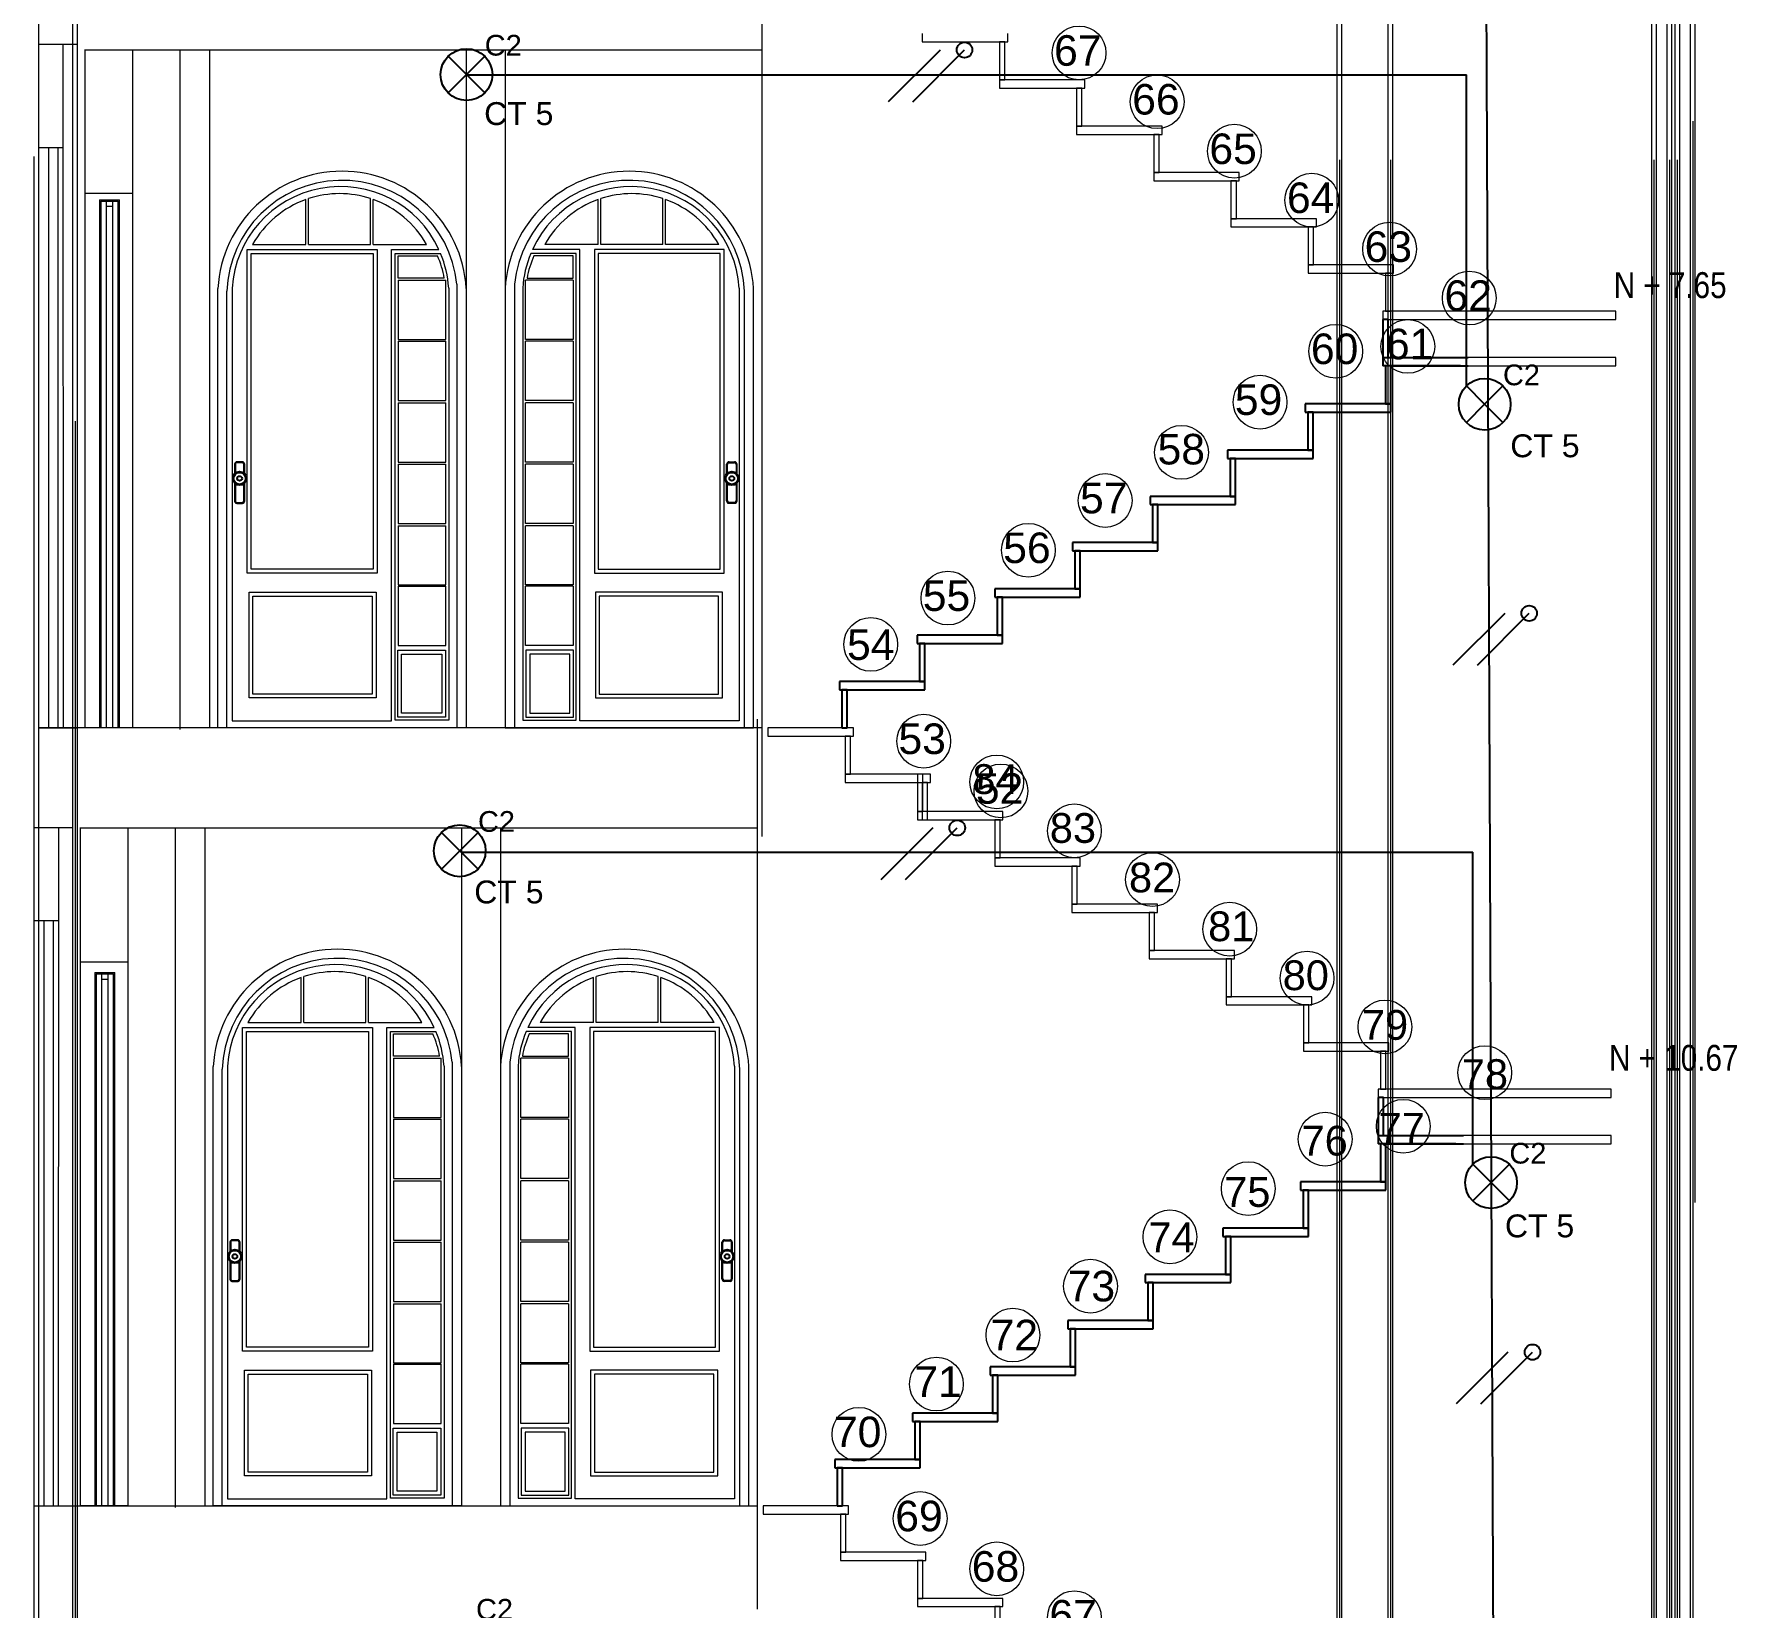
# Model space of a CAD drawing. Header units: metres. Extents: x -1 to 113, y -70 to 21.
# Drawn here: x 13.61 to 20.19, y -45.48 to -39.4 of the extents above; entities that cross this region are included whole.
import ezdxf

# ---------------------------------------------------------------- set-up
doc = ezdxf.new("R2010")
doc.units = ezdxf.units.M
doc.header["$LTSCALE"] = 0.5
for name, color, linetype, lineweight in [('arquitecturapasito', 252, 'Continuous', 5), ('DEP-LEJOS1', 36, 'Continuous', 25), ('DEP-LEJOS2', 36, 'Continuous', 9), ('puertas', 34, 'Continuous', 9)]:
    doc.layers.add(name, color=color, linetype=linetype, lineweight=lineweight)
for name, color, linetype in [('FASES', 7, 'Continuous'), ('LUMINARIA', 1, 'Continuous'), ('TUBERIA-TECHO-PARED', 7, 'Continuous')]:
    doc.layers.add(name, color=color, linetype=linetype)
doc.styles.add('MtXpl_Arial_Narrow', font='')
doc.styles.get("Standard").update_dxf_attribs({"font": 'arial.ttf'})
doc.styles.get('MtXpl_Arial_Narrow').set_extended_font_data('Arial Narrow')

# ---------------------------------------------------------------- blocks, each defined once
blk = doc.blocks.new('*U269')
at = {"layer": 'LUMINARIA'}
for q in [(-0.0707, 0.0707), (0.0707, 0.0707), (-0.0707, -0.0707), (0.0707, -0.0707)]:
    blk.add_line((0, 0), q, dxfattribs=at)
blk.add_circle((0, 0), 0.1, dxfattribs=at)
blk = doc.blocks.new('*U271')
at = {"layer": 'LUMINARIA'}
for q in [(-0.0707, 0.0707), (0.0707, 0.0707), (-0.0707, -0.0707), (0.0707, -0.0707)]:
    blk.add_line((0, 0), q, dxfattribs=at)
blk.add_circle((0, 0), 0.1, dxfattribs=at)
blk = doc.blocks.new('*U288')
at = {"layer": 'LUMINARIA'}
for q in [(-0.0707, 0.0707), (0.0707, 0.0707), (-0.0707, -0.0707), (0.0707, -0.0707)]:
    blk.add_line((0, 0), q, dxfattribs=at)
blk.add_circle((0, 0), 0.1, dxfattribs=at)
blk = doc.blocks.new('FASE NEUTRO')
at = {"layer": 'FASES', "ltscale": 0.5}
h = blk.add_hatch(dxfattribs=at)
h.set_pattern_fill('ANGLE', color=256)
h.set_pattern_definition([(0, (0, 0), (0, 6.985), [5.08, -1.905]), (90, (0, 0), (-6.985, 4e-16), [5.08, -1.905])])
h.paths.add_polyline_path([(0.07, 0.1, 1), (0.13, 0.1, 1)])
blk.add_lwpolyline([(-0.1, -0.1), (0.1, 0.1)], dxfattribs=at)
blk.add_circle((0.1, 0.1), 0.03, dxfattribs=at)
blk = doc.blocks.new('FASE')
at = {"layer": 'FASES', "ltscale": 0.5}
blk.add_line((-0.1, -0.1), (0.1, 0.1), dxfattribs=at)

msp = doc.modelspace()

# ---------------------------------------------------------------- linework, layer by layer
for p, q in [((14.3865, -41.061), (14.3865, -41.0973)), ((14.3877, -41.061), (14.3877, -41.0961)), ((14.416, -41.0527), (14.3948, -41.0527)), ((14.416, -41.0539), (14.3948, -41.0539)), ((14.423, -41.0961), (14.423, -41.061)), ((14.4243, -41.0973), (14.4243, -41.061)), ((16.2884, -41.0973), (16.2884, -41.061)), ((16.2896, -41.0961), (16.2896, -41.061)), ((16.2967, -41.0527), (16.3179, -41.0527)), ((16.2967, -41.0539), (16.3179, -41.0539)), ((16.3249, -41.061), (16.3249, -41.0961)), ((16.3261, -41.061), (16.3261, -41.0973)), ((14.3865, -41.134), (14.3865, -41.2023)), ((14.3877, -41.1352), (14.3877, -41.2023)), ((14.423, -41.2023), (14.423, -41.1352)), ((14.4243, -41.2023), (14.4243, -41.134)), ((16.2884, -41.2023), (16.2884, -41.134)), ((16.2896, -41.2023), (16.2896, -41.1352)), ((16.3249, -41.1352), (16.3249, -41.2023)), ((16.3261, -41.134), (16.3261, -41.2023)), ((14.3948, -41.2094), (14.416, -41.2094)), ((14.3948, -41.2106), (14.416, -41.2106)), ((16.3179, -41.2094), (16.2967, -41.2094)), ((16.3179, -41.2106), (16.2967, -41.2106)), ((14.3684, -44.0667), (14.3684, -44.103)), ((14.3696, -44.0667), (14.3696, -44.1019)), ((14.3979, -44.0585), (14.3767, -44.0585)), ((14.3979, -44.0597), (14.3767, -44.0597)), ((14.4049, -44.1019), (14.4049, -44.0667)), ((14.4062, -44.103), (14.4062, -44.0667)), ((16.2703, -44.103), (16.2703, -44.0667)), ((16.2715, -44.1019), (16.2715, -44.0667)), ((16.2786, -44.0585), (16.2998, -44.0585)), ((16.2786, -44.0597), (16.2998, -44.0597)), ((16.3068, -44.0667), (16.3068, -44.1019)), ((16.308, -44.0667), (16.308, -44.103)), ((14.3684, -44.1398), (14.3684, -44.208)), ((14.3696, -44.1409), (14.3696, -44.208)), ((14.4049, -44.208), (14.4049, -44.1409)), ((14.4062, -44.208), (14.4062, -44.1398)), ((16.2703, -44.208), (16.2703, -44.1398)), ((16.2715, -44.208), (16.2715, -44.1409)), ((16.3068, -44.1409), (16.3068, -44.208)), ((16.308, -44.1398), (16.308, -44.208)), ((14.3767, -44.2151), (14.3979, -44.2151)), ((14.3767, -44.2163), (14.3979, -44.2163)), ((16.2998, -44.2151), (16.2786, -44.2151)), ((16.2998, -44.2163), (16.2786, -44.2163))]:
    msp.add_line(p, q)
for centre, radius in [((14.4054, -41.1157), 0.0263), ((14.4054, -41.1157), 0.0233), ((14.4054, -41.1157), 0.00929), ((16.3073, -41.1157), 0.0263), ((16.3073, -41.1157), 0.0233), ((16.3073, -41.1157), 0.00929), ((14.3873, -44.1214), 0.0263), ((14.3873, -44.1214), 0.0233), ((14.3873, -44.1214), 0.00929), ((16.2892, -44.1214), 0.0263), ((16.2892, -44.1214), 0.0233), ((16.2892, -44.1214), 0.00929)]:
    msp.add_circle(centre, radius)
for centre, radius, start, end in [((14.3948, -41.061), 0.00828, 90, 180), ((14.3948, -41.061), 0.00706, 90, 180), ((14.416, -41.061), 0.00828, 0, 90), ((14.416, -41.061), 0.00706, 0, 90), ((16.2967, -41.061), 0.00828, 90, 180), ((16.2967, -41.061), 0.00706, 90, 180), ((16.3179, -41.061), 0.00828, 0, 90), ((16.3179, -41.061), 0.00706, 0, 90), ((14.3948, -41.2023), 0.00828, 180, 270), ((14.3948, -41.2023), 0.00706, 180, 270), ((14.416, -41.2023), 0.00828, 270, 0), ((14.416, -41.2023), 0.00706, 270, 0), ((16.2967, -41.2023), 0.00828, 180, 270), ((16.2967, -41.2023), 0.00706, 180, 270), ((16.3179, -41.2023), 0.00828, 270, 0), ((16.3179, -41.2023), 0.00706, 270, 0), ((14.3767, -44.0667), 0.00828, 90, 180), ((14.3767, -44.0667), 0.00706, 90, 180), ((14.3979, -44.0667), 0.00828, 0, 90), ((14.3979, -44.0667), 0.00706, 0, 90), ((16.2786, -44.0667), 0.00828, 90, 180), ((16.2786, -44.0667), 0.00706, 90, 180), ((16.2998, -44.0667), 0.00828, 0, 90), ((16.2998, -44.0667), 0.00706, 0, 90), ((14.3767, -44.208), 0.00828, 180, 270), ((14.3767, -44.208), 0.00706, 180, 270), ((14.3979, -44.208), 0.00828, 270, 0), ((14.3979, -44.208), 0.00706, 270, 0), ((16.2786, -44.208), 0.00828, 180, 270), ((16.2786, -44.208), 0.00706, 180, 270), ((16.2998, -44.208), 0.00828, 270, 0), ((16.2998, -44.208), 0.00706, 270, 0)]:
    msp.add_arc(centre, radius, start, end)
at = {"layer": 'arquitecturapasito', "color": 252}
for p, q in [((20.0302, -41.2632), (20.0302, -30.6082)), ((18.6653, -51.4582), (18.6653, -30.7582)), ((18.8603, -30.7582), (18.8603, -51.4582)), ((19.8802, -48.5582), (19.8802, -30.7582)), ((13.7796, -53.0262), (13.7796, -31.7682)), ((13.6292, -53.5262), (13.6292, -33.8262)), ((20.0121, -47.3085), (20.0121, -36.6535)), ((18.6472, -57.5035), (18.6472, -36.8035)), ((18.8422, -36.8035), (18.8422, -57.5035)), ((19.8621, -54.6035), (19.8621, -36.8035)), ((13.7615, -59.0715), (13.7615, -37.8135)), ((16.4234, -39.0394), (16.4234, -39.4394)), ((13.7792, -39.439), (13.6292, -39.439)), ((13.8085, -42.079), (13.8082, -39.459)), ((13.8082, -39.4594), (16.4234, -39.4594)), ((13.9927, -42.079), (13.9924, -39.459)), ((14.1748, -39.459), (14.1748, -42.085)), ((14.2892, -39.459), (14.2892, -42.079)), ((15.2813, -39.459), (15.2813, -42.079)), ((15.4313, -39.459), (15.4313, -42.079)), ((16.4234, -39.439), (16.4234, -42.079)), ((20.0221, -50.3898), (20.0221, -39.7348)), ((13.6111, -59.5715), (13.6111, -39.8715)), ((13.723, -39.839), (13.6308, -39.839)), ((13.7046, -42.079), (13.7046, -39.839)), ((18.6573, -60.5848), (18.6573, -39.8848)), ((18.8523, -39.8848), (18.8523, -60.5848)), ((19.8721, -57.6848), (19.8721, -39.8848)), ((13.9923, -40.0148), (13.8081, -40.0148)), ((13.8642, -40.039), (13.9407, -40.039)), ((13.8646, -40.039), (13.8646, -42.079)), ((13.8692, -40.044), (13.9361, -40.044)), ((13.8696, -40.044), (13.8696, -42.079)), ((13.8892, -40.064), (13.9157, -40.064)), ((13.8896, -40.044), (13.8896, -42.079)), ((13.9161, -42.079), (13.9161, -40.044)), ((13.9361, -42.079), (13.9361, -40.044)), ((13.9411, -42.079), (13.9411, -40.039)), ((14.6617, -40.212), (14.6617, -40.0381)), ((14.6717, -40.212), (14.6717, -40.0347)), ((14.9117, -40.212), (14.9117, -40.0347)), ((14.9217, -40.212), (14.9217, -40.0381)), ((15.7909, -40.212), (15.7909, -40.0381)), ((15.8009, -40.212), (15.8009, -40.0347)), ((16.0409, -40.212), (16.0409, -40.0347)), ((16.0509, -40.212), (16.0509, -40.0381)), ((14.435, -40.2312), (14.9365, -40.2312)), ((14.435, -41.4813), (14.435, -40.2312)), ((14.45, -40.2462), (14.9215, -40.2462)), ((14.45, -41.4663), (14.45, -40.2462)), ((14.4558, -40.212), (14.6617, -40.212)), ((14.6717, -40.212), (14.9117, -40.212)), ((14.9215, -40.2462), (14.9215, -41.4663)), ((14.9217, -40.212), (15.1276, -40.212)), ((14.9365, -40.2312), (14.9365, -41.4813)), ((14.9922, -42.0517), (14.9922, -40.2312)), ((14.9922, -40.2312), (15.1755, -40.2312)), ((15.0062, -42.0493), (15.0062, -40.2462)), ((15.0062, -40.2462), (15.1821, -40.2462)), ((15.0177, -40.3415), (15.0177, -40.2562)), ((15.0177, -40.2562), (15.1698, -40.2562)), ((15.7065, -40.2462), (15.5306, -40.2462)), ((15.7204, -40.2312), (15.5372, -40.2312)), ((15.6949, -40.2562), (15.5429, -40.2562)), ((15.7909, -40.212), (15.585, -40.212)), ((15.6949, -40.3415), (15.6949, -40.2562)), ((15.7065, -42.0493), (15.7065, -40.2462)), ((15.7204, -42.0517), (15.7204, -40.2312)), ((16.2777, -40.2312), (15.7762, -40.2312)), ((15.7762, -40.2312), (15.7762, -41.4813)), ((16.2627, -40.2462), (15.7912, -40.2462)), ((15.7912, -40.2462), (15.7912, -41.4663)), ((16.0409, -40.212), (15.8009, -40.212)), ((16.2569, -40.212), (16.0509, -40.212)), ((16.2627, -41.4663), (16.2627, -40.2462)), ((16.2777, -41.4813), (16.2777, -40.2312)), ((14.3213, -42.079), (14.3213, -40.382)), ((14.3558, -42.079), (14.3558, -40.3925)), ((14.3764, -40.3803), (14.3764, -42.0517)), ((15.1961, -40.3415), (15.0177, -40.3415)), ((15.0177, -40.3502), (15.0177, -40.579)), ((15.0177, -40.3502), (15.2027, -40.3502)), ((15.2027, -40.579), (15.2027, -40.3502)), ((15.2134, -40.3803), (15.2134, -42.0493)), ((15.2449, -40.3656), (15.2449, -42.079)), ((15.2813, -40.382), (15.2813, -42.079)), ((15.4313, -40.382), (15.4313, -42.079)), ((15.4677, -40.3656), (15.4677, -42.079)), ((15.4993, -40.3803), (15.4993, -42.0493)), ((15.5099, -40.579), (15.5099, -40.3502)), ((15.6949, -40.3502), (15.5099, -40.3502)), ((15.5165, -40.3415), (15.6949, -40.3415)), ((15.6949, -40.3502), (15.6949, -40.579)), ((16.3362, -40.3803), (16.3362, -42.0517)), ((16.3568, -42.079), (16.3568, -40.3925)), ((16.3913, -42.079), (16.3913, -40.382)), ((15.0177, -40.579), (15.2027, -40.579)), ((15.0177, -40.5859), (15.0177, -40.8147)), ((15.0177, -40.5859), (15.2027, -40.5859)), ((15.2027, -40.8147), (15.2027, -40.5859)), ((15.6949, -40.579), (15.5099, -40.579)), ((15.5099, -40.8147), (15.5099, -40.5859)), ((15.6949, -40.5859), (15.5099, -40.5859)), ((15.6949, -40.5859), (15.6949, -40.8147)), ((15.0177, -40.8147), (15.2027, -40.8147)), ((15.0177, -40.8235), (15.0177, -41.0522)), ((15.0177, -40.8235), (15.2027, -40.8235)), ((15.2027, -41.0522), (15.2027, -40.8235)), ((15.6949, -40.8147), (15.5099, -40.8147)), ((15.5099, -41.0522), (15.5099, -40.8235)), ((15.6949, -40.8235), (15.5099, -40.8235)), ((15.6949, -40.8235), (15.6949, -41.0522)), ((13.7716, -62.1528), (13.7716, -40.8948)), ((15.0177, -41.0522), (15.2027, -41.0522)), ((15.0177, -41.0608), (15.0177, -41.2895)), ((15.0177, -41.0608), (15.2027, -41.0608)), ((15.2027, -41.2895), (15.2027, -41.0608)), ((15.6949, -41.0522), (15.5099, -41.0522)), ((15.5099, -41.2895), (15.5099, -41.0608)), ((15.6949, -41.0608), (15.5099, -41.0608)), ((15.6949, -41.0608), (15.6949, -41.2895)), ((20.0302, -43.9132), (20.0302, -41.2382)), ((15.0177, -41.2895), (15.2027, -41.2895)), ((15.0177, -41.2985), (15.0177, -41.5272)), ((15.0177, -41.2985), (15.2027, -41.2985)), ((15.2027, -41.5272), (15.2027, -41.2985)), ((15.6949, -41.2895), (15.5099, -41.2895)), ((15.5099, -41.5272), (15.5099, -41.2985)), ((15.6949, -41.2985), (15.5099, -41.2985)), ((15.6949, -41.2985), (15.6949, -41.5272)), ((14.9365, -41.4813), (14.435, -41.4813)), ((14.9215, -41.4663), (14.45, -41.4663)), ((15.7762, -41.4813), (16.2777, -41.4813)), ((15.7912, -41.4663), (16.2627, -41.4663)), ((14.4418, -41.5556), (14.9326, -41.5556)), ((14.4418, -41.9638), (14.4418, -41.5556)), ((14.4568, -41.5706), (14.9176, -41.5706)), ((14.4568, -41.9488), (14.4568, -41.5706)), ((14.9176, -41.5706), (14.9176, -41.9488)), ((14.9326, -41.5556), (14.9326, -41.9638)), ((15.0177, -41.5272), (15.2027, -41.5272)), ((15.0177, -41.5324), (15.0177, -41.7611)), ((15.0177, -41.5324), (15.2027, -41.5324)), ((15.2027, -41.7611), (15.2027, -41.5324)), ((15.6949, -41.5272), (15.5099, -41.5272)), ((15.5099, -41.7611), (15.5099, -41.5324)), ((15.6949, -41.5324), (15.5099, -41.5324)), ((15.6949, -41.5324), (15.6949, -41.7611)), ((16.2709, -41.5556), (15.78, -41.5556)), ((15.78, -41.5556), (15.78, -41.9638)), ((16.2559, -41.5706), (15.795, -41.5706)), ((15.795, -41.5706), (15.795, -41.9488)), ((16.2559, -41.9488), (16.2559, -41.5706)), ((16.2709, -41.9638), (16.2709, -41.5556)), ((15.0166, -41.7793), (15.2012, -41.7793)), ((15.0166, -42.0375), (15.0166, -41.7793)), ((15.0177, -41.7611), (15.2027, -41.7611)), ((15.2012, -41.7793), (15.2012, -42.0375)), ((15.6949, -41.7611), (15.5099, -41.7611)), ((15.696, -41.7793), (15.5114, -41.7793)), ((15.5114, -41.7793), (15.5114, -42.0375)), ((15.696, -42.0375), (15.696, -41.7793)), ((15.0316, -41.7943), (15.1862, -41.7943)), ((15.0316, -42.0225), (15.0316, -41.7943)), ((15.1862, -41.7943), (15.1862, -42.0225)), ((15.681, -41.7943), (15.5264, -41.7943)), ((15.5264, -41.7943), (15.5264, -42.0225)), ((15.681, -42.0225), (15.681, -41.7943)), ((14.9326, -41.9638), (14.4418, -41.9638)), ((14.9176, -41.9488), (14.4568, -41.9488)), ((15.78, -41.9638), (16.2709, -41.9638)), ((15.795, -41.9488), (16.2559, -41.9488)), ((15.2012, -42.0375), (15.0166, -42.0375)), ((15.1862, -42.0225), (15.0316, -42.0225)), ((15.5114, -42.0375), (15.696, -42.0375)), ((15.5264, -42.0225), (15.681, -42.0225)), ((16.4053, -42.0451), (16.4053, -42.4451)), ((16.4234, -42.079), (13.6292, -42.079)), ((13.6296, -42.079), (13.7796, -42.079)), ((15.2813, -42.079), (14.3213, -42.079)), ((15.2449, -42.079), (14.3558, -42.079)), ((14.3764, -42.0517), (14.9922, -42.0517)), ((15.2134, -42.0493), (15.0062, -42.0493)), ((15.4313, -42.079), (16.3913, -42.079)), ((15.4677, -42.079), (16.3568, -42.079)), ((15.4993, -42.0493), (15.7065, -42.0493)), ((16.3362, -42.0517), (15.7204, -42.0517)), ((16.4234, -42.079), (16.4234, -42.499)), ((13.6111, -42.4647), (13.7611, -42.4647)), ((13.7901, -45.0847), (13.79, -42.4647)), ((13.79, -42.4651), (16.4053, -42.4651)), ((13.9743, -45.0847), (13.9742, -42.4647)), ((14.1567, -42.4647), (14.1567, -45.0907)), ((14.2711, -42.4647), (14.2711, -45.0847)), ((15.2632, -42.4647), (15.2632, -45.0847)), ((15.4132, -42.4647), (15.4132, -45.0847)), ((16.4053, -42.4447), (16.4053, -45.0847)), ((13.7048, -42.8247), (13.6111, -42.8247)), ((13.6861, -45.0847), (13.6861, -42.8247)), ((13.79, -45.0847), (13.79, -42.9847)), ((13.9742, -42.9847), (13.79, -42.9847)), ((13.8462, -43.0247), (13.9226, -43.0247)), ((13.8462, -43.0247), (13.8462, -45.0847)), ((13.8512, -43.0297), (13.9176, -43.0297)), ((13.8512, -43.0297), (13.8512, -45.0847)), ((13.8712, -43.0297), (13.8712, -45.0847)), ((13.8976, -45.0847), (13.8976, -43.0297)), ((13.9176, -45.0847), (13.9176, -43.0297)), ((13.9226, -45.0847), (13.9226, -43.0247)), ((13.9742, -45.0847), (13.9742, -42.9847)), ((13.8712, -43.0497), (13.8976, -43.0497)), ((14.6436, -43.2177), (14.6436, -43.0438)), ((14.6536, -43.2177), (14.6536, -43.0404)), ((14.8936, -43.2177), (14.8936, -43.0404)), ((14.9036, -43.2177), (14.9036, -43.0438)), ((15.7728, -43.2177), (15.7728, -43.0438)), ((15.7828, -43.2177), (15.7828, -43.0404)), ((16.0228, -43.2177), (16.0228, -43.0404)), ((16.0328, -43.2177), (16.0328, -43.0438)), ((14.4377, -43.2177), (14.6436, -43.2177)), ((14.6536, -43.2177), (14.8936, -43.2177)), ((14.9036, -43.2177), (15.1096, -43.2177)), ((15.7728, -43.2177), (15.5669, -43.2177)), ((16.0228, -43.2177), (15.7828, -43.2177)), ((16.2388, -43.2177), (16.0328, -43.2177)), ((14.4169, -43.2369), (14.9184, -43.2369)), ((14.4169, -44.487), (14.4169, -43.2369)), ((14.4319, -43.2519), (14.9034, -43.2519)), ((14.4319, -44.472), (14.4319, -43.2519)), ((14.9034, -43.2519), (14.9034, -44.472)), ((14.9184, -43.2369), (14.9184, -44.487)), ((14.9741, -45.0574), (14.9741, -43.2369)), ((14.9741, -43.2369), (15.1574, -43.2369)), ((14.9881, -45.0551), (14.9881, -43.2519)), ((14.9881, -43.2519), (15.164, -43.2519)), ((14.9996, -43.3473), (14.9996, -43.2619)), ((14.9996, -43.2619), (15.1517, -43.2619)), ((15.6884, -43.2519), (15.5125, -43.2519)), ((15.7023, -43.2369), (15.5191, -43.2369)), ((15.6768, -43.2619), (15.5248, -43.2619)), ((15.6768, -43.3473), (15.6768, -43.2619)), ((15.6884, -45.0551), (15.6884, -43.2519)), ((15.7023, -45.0574), (15.7023, -43.2369)), ((16.2596, -43.2369), (15.7581, -43.2369)), ((15.7581, -43.2369), (15.7581, -44.487)), ((16.2446, -43.2519), (15.7731, -43.2519)), ((15.7731, -43.2519), (15.7731, -44.472)), ((16.2446, -44.472), (16.2446, -43.2519)), ((16.2596, -44.487), (16.2596, -43.2369)), ((15.178, -43.3473), (14.9996, -43.3473)), ((14.9996, -43.356), (14.9996, -43.5847)), ((14.9996, -43.356), (15.1846, -43.356)), ((15.1846, -43.5847), (15.1846, -43.356)), ((15.4918, -43.5847), (15.4918, -43.356)), ((15.6768, -43.356), (15.4918, -43.356)), ((15.4984, -43.3473), (15.6768, -43.3473)), ((15.6768, -43.356), (15.6768, -43.5847)), ((14.3032, -45.0847), (14.3032, -43.3877)), ((14.3378, -45.0847), (14.3378, -43.3983)), ((14.3583, -43.386), (14.3583, -45.0574)), ((15.1953, -43.386), (15.1953, -45.0551)), ((15.2268, -43.3713), (15.2268, -45.0847)), ((15.2632, -43.3877), (15.2632, -45.0847)), ((15.4132, -43.3877), (15.4132, -45.0847)), ((15.4496, -43.3713), (15.4496, -45.0847)), ((15.4812, -43.386), (15.4812, -45.0551)), ((16.3181, -43.386), (16.3181, -45.0574)), ((16.3387, -45.0847), (16.3387, -43.3983)), ((16.3732, -45.0847), (16.3732, -43.3877)), ((14.9996, -43.5847), (15.1846, -43.5847)), ((14.9996, -43.5917), (14.9996, -43.8204)), ((14.9996, -43.5917), (15.1846, -43.5917)), ((15.1846, -43.8204), (15.1846, -43.5917)), ((15.6768, -43.5847), (15.4918, -43.5847)), ((15.4918, -43.8204), (15.4918, -43.5917)), ((15.6768, -43.5917), (15.4918, -43.5917)), ((15.6768, -43.5917), (15.6768, -43.8204)), ((14.9996, -43.8204), (15.1846, -43.8204)), ((15.6768, -43.8204), (15.4918, -43.8204)), ((14.9996, -43.8292), (14.9996, -44.058)), ((14.9996, -43.8292), (15.1846, -43.8292)), ((15.1846, -44.058), (15.1846, -43.8292)), ((15.4918, -44.058), (15.4918, -43.8292)), ((15.6768, -43.8292), (15.4918, -43.8292)), ((15.6768, -43.8292), (15.6768, -44.058)), ((14.9996, -44.058), (15.1846, -44.058)), ((14.9996, -44.0665), (14.9996, -44.2953)), ((14.9996, -44.0665), (15.1846, -44.0665)), ((15.1846, -44.2953), (15.1846, -44.0665)), ((15.6768, -44.058), (15.4918, -44.058)), ((15.4918, -44.2953), (15.4918, -44.0665)), ((15.6768, -44.0665), (15.4918, -44.0665)), ((15.6768, -44.0665), (15.6768, -44.2953)), ((14.9996, -44.2953), (15.1846, -44.2953)), ((14.9996, -44.3042), (14.9996, -44.533)), ((14.9996, -44.3042), (15.1846, -44.3042)), ((15.1846, -44.533), (15.1846, -44.3042)), ((15.6768, -44.2953), (15.4918, -44.2953)), ((15.4918, -44.533), (15.4918, -44.3042)), ((15.6768, -44.3042), (15.4918, -44.3042)), ((15.6768, -44.3042), (15.6768, -44.533)), ((14.9034, -44.472), (14.4319, -44.472)), ((15.7731, -44.472), (16.2446, -44.472)), ((14.9184, -44.487), (14.4169, -44.487)), ((14.9996, -44.533), (15.1846, -44.533)), ((14.9996, -44.5381), (14.9996, -44.7669)), ((14.9996, -44.5381), (15.1846, -44.5381)), ((15.1846, -44.7669), (15.1846, -44.5381)), ((15.6768, -44.533), (15.4918, -44.533)), ((15.4918, -44.7669), (15.4918, -44.5381)), ((15.6768, -44.5381), (15.4918, -44.5381)), ((15.6768, -44.5381), (15.6768, -44.7669)), ((15.7581, -44.487), (16.2596, -44.487)), ((14.4237, -44.5613), (14.9145, -44.5613)), ((14.4237, -44.9696), (14.4237, -44.5613)), ((14.4387, -44.5763), (14.8995, -44.5763)), ((14.4387, -44.9546), (14.4387, -44.5763)), ((14.8995, -44.5763), (14.8995, -44.9546)), ((14.9145, -44.5613), (14.9145, -44.9696)), ((16.2528, -44.5613), (15.7619, -44.5613)), ((15.7619, -44.5613), (15.7619, -44.9696)), ((16.2378, -44.5763), (15.7769, -44.5763)), ((15.7769, -44.5763), (15.7769, -44.9546)), ((16.2378, -44.9546), (16.2378, -44.5763)), ((16.2528, -44.9696), (16.2528, -44.5613)), ((14.9986, -44.785), (15.1831, -44.785)), ((14.9986, -45.0432), (14.9986, -44.785)), ((14.9996, -44.7669), (15.1846, -44.7669)), ((15.0136, -44.8), (15.1681, -44.8)), ((15.0136, -45.0282), (15.0136, -44.8)), ((15.1681, -44.8), (15.1681, -45.0282)), ((15.1831, -44.785), (15.1831, -45.0432)), ((15.6768, -44.7669), (15.4918, -44.7669)), ((15.6779, -44.785), (15.4933, -44.785)), ((15.4933, -44.785), (15.4933, -45.0432)), ((15.6629, -44.8), (15.5083, -44.8)), ((15.5083, -44.8), (15.5083, -45.0282)), ((15.6629, -45.0282), (15.6629, -44.8)), ((15.6779, -45.0432), (15.6779, -44.785)), ((14.9145, -44.9696), (14.4237, -44.9696)), ((14.8995, -44.9546), (14.4387, -44.9546)), ((15.7619, -44.9696), (16.2528, -44.9696)), ((15.7769, -44.9546), (16.2378, -44.9546)), ((14.3583, -45.0574), (14.9741, -45.0574)), ((15.1953, -45.0551), (14.9881, -45.0551)), ((15.1831, -45.0432), (14.9986, -45.0432)), ((15.1681, -45.0282), (15.0136, -45.0282)), ((15.4812, -45.0551), (15.6884, -45.0551)), ((15.4933, -45.0432), (15.6779, -45.0432)), ((15.5083, -45.0282), (15.6629, -45.0282)), ((16.3181, -45.0574), (15.7023, -45.0574)), ((13.6111, -45.0847), (16.4053, -45.0847)), ((13.6111, -45.0847), (13.7611, -45.0847)), ((13.9742, -45.0847), (13.79, -45.0847)), ((13.8462, -45.0847), (13.9226, -45.0847)), ((13.848, -45.0847), (13.8709, -45.0847)), ((15.2632, -45.0847), (14.3032, -45.0847)), ((15.2268, -45.0847), (14.3378, -45.0847)), ((15.4496, -45.0847), (16.3387, -45.0847)), ((16.4053, -45.0847), (16.4053, -45.4847))]:
    msp.add_line(p, q, dxfattribs=at)
at = {"layer": 'arquitecturapasito', "color": 252, "ltscale": 0.025}
for p, q in [((19.9402, -48.5582), (19.9402, -30.7582)), ((19.9702, -48.5582), (19.9702, -30.7582)), ((19.9221, -54.6035), (19.9221, -36.8035)), ((19.9521, -54.6035), (19.9521, -36.8035)), ((19.9321, -57.6848), (19.9321, -39.8848)), ((19.9621, -57.6848), (19.9621, -39.8848))]:
    msp.add_line(p, q, dxfattribs=at)
at = {"layer": 'arquitecturapasito', "color": 252, "ltscale": 6}
for p, q in [((13.7229, -39.439), (13.7231, -42.079)), ((13.6671, -39.839), (13.6671, -42.079)), ((13.7049, -42.4647), (13.7047, -45.0847)), ((13.6486, -42.8247), (13.6486, -45.0847))]:
    msp.add_line(p, q, dxfattribs=at)
at = {"layer": 'arquitecturapasito', "color": 252, "linetype": 'ByBlock'}
for centre in [(17.6493, -39.4718), (17.9511, -39.6604), (18.2494, -39.8515), (18.5483, -40.0408), (18.8492, -40.2296), (19.1572, -40.4188), (18.6409, -40.6244), (18.9196, -40.6057), (18.3486, -40.8209), (18.0451, -41.0149), (17.7502, -41.201), (17.4535, -41.3931), (17.1426, -41.578), (16.8443, -41.7567), (17.0488, -42.1309), (17.3312, -42.2883), (17.3472, -42.3229), (17.6312, -42.4771), (17.933, -42.6657), (18.2313, -42.8569), (18.5302, -43.0461), (18.8311, -43.2349), (19.217, -43.4114), (18.902, -43.6186), (18.6003, -43.6685), (18.3031, -43.8595), (18.0004, -44.0456), (17.6933, -44.2362), (17.3936, -44.4252), (17.098, -44.6146), (16.7986, -44.8087), (17.0354, -45.1337), (17.3312, -45.3283), (17.6312, -45.5171)]:
    msp.add_circle(centre, 0.1039, dxfattribs=at)
at = {"layer": 'arquitecturapasito', "color": 252}
for centre, radius, start, end in [((14.8013, -40.4098), 0.4808, 3.31361, 176.68639), ((15.9113, -40.4098), 0.4808, 3.31361, 176.68639), ((14.8013, -40.4098), 0.4458, 5.69759, 177.78048), ((14.7949, -40.4072), 0.4193, 24.82451, 176.31229), ((15.9113, -40.4098), 0.4458, 2.21952, 174.30241), ((15.9178, -40.4072), 0.4193, 3.68771, 155.17549), ((14.7917, -40.401), 0.3855, 109.70971, 150.63649), ((14.7917, -40.401), 0.3855, 71.86167, 108.13833), ((14.7917, -40.401), 0.3855, 29.36351, 70.29029), ((15.9209, -40.401), 0.3855, 109.70971, 150.63649), ((15.9209, -40.401), 0.3855, 71.86167, 108.13833), ((15.9209, -40.401), 0.3855, 29.36351, 70.29029), ((14.876, -40.3937), 0.3244, 9.24886, 25.08064), ((14.7949, -40.4072), 0.4193, 3.68771, 22.58606), ((15.9178, -40.4072), 0.4193, 157.41394, 176.31229), ((15.8367, -40.3937), 0.3244, 154.91936, 170.75114), ((14.7832, -43.4155), 0.4808, 3.31361, 176.68639), ((14.7832, -43.4155), 0.4458, 5.69759, 177.78048), ((15.8932, -43.4155), 0.4808, 3.31361, 176.68639), ((15.8932, -43.4155), 0.4458, 2.21952, 174.30241), ((14.7768, -43.413), 0.4193, 24.82451, 176.31229), ((14.7736, -43.4067), 0.3855, 71.86167, 108.13833), ((15.8997, -43.413), 0.4193, 3.68771, 155.17549), ((15.9028, -43.4067), 0.3855, 71.86167, 108.13833), ((14.7736, -43.4067), 0.3855, 109.70971, 150.63649), ((14.7736, -43.4067), 0.3855, 29.36351, 70.29029), ((15.9028, -43.4067), 0.3855, 109.70971, 150.63649), ((15.9028, -43.4067), 0.3855, 29.36351, 70.29029), ((14.8579, -43.3994), 0.3244, 9.24886, 25.08064), ((14.7768, -43.413), 0.4193, 3.68771, 22.58606), ((15.8997, -43.413), 0.4193, 157.41394, 176.31229), ((15.8186, -43.3994), 0.3244, 154.91936, 170.75114)]:
    msp.add_arc(centre, radius, start, end, dxfattribs=at)
at = {"layer": 'DEP-LEJOS1'}
for p, q in [((18.844, -40.5018), (18.8234, -40.5018)), ((18.8234, -40.5018), (18.8234, -40.6486)), ((18.844, -40.6486), (18.844, -40.5018)), ((18.8234, -40.6486), (18.8234, -40.6806)), ((18.8234, -40.6486), (18.844, -40.6486)), ((18.8534, -40.6806), (18.8328, -40.6806)), ((18.8328, -40.6806), (18.8328, -40.8274)), ((18.8534, -40.8274), (18.8534, -40.6806)), ((18.8534, -40.8274), (18.5234, -40.8274)), ((18.5234, -40.8274), (18.5234, -40.8594)), ((18.5234, -40.8594), (18.8534, -40.8594)), ((18.5534, -40.8594), (18.5328, -40.8594)), ((18.5328, -40.8594), (18.5328, -41.0062)), ((18.5534, -41.0062), (18.5534, -40.8594)), ((18.8328, -40.8274), (18.8534, -40.8274)), ((18.8534, -40.8594), (18.8534, -40.8274)), ((18.5534, -41.0062), (18.2234, -41.0062)), ((18.2234, -41.0062), (18.2234, -41.0382)), ((18.2234, -41.0382), (18.5534, -41.0382)), ((18.2534, -41.0382), (18.2328, -41.0382)), ((18.2328, -41.0382), (18.2328, -41.185)), ((18.2534, -41.185), (18.2534, -41.0382)), ((18.5328, -41.0062), (18.5534, -41.0062)), ((18.5534, -41.0382), (18.5534, -41.0062)), ((18.2534, -41.185), (17.9234, -41.185)), ((17.9234, -41.185), (17.9234, -41.217)), ((18.2328, -41.185), (18.2534, -41.185)), ((18.2534, -41.217), (18.2534, -41.185)), ((17.9234, -41.217), (18.2534, -41.217)), ((17.9534, -41.217), (17.9328, -41.217)), ((17.9328, -41.217), (17.9328, -41.3638)), ((17.9534, -41.3638), (17.9534, -41.217)), ((17.9534, -41.3638), (17.6234, -41.3638)), ((17.6234, -41.3638), (17.6234, -41.3958)), ((17.9328, -41.3638), (17.9534, -41.3638)), ((17.9534, -41.3958), (17.9534, -41.3638)), ((17.6234, -41.3958), (17.9534, -41.3958)), ((17.6534, -41.3958), (17.6328, -41.3958)), ((17.6328, -41.3958), (17.6328, -41.5426)), ((17.6534, -41.5426), (17.6534, -41.3958)), ((17.6534, -41.5426), (17.3234, -41.5426)), ((17.3234, -41.5426), (17.3234, -41.5746)), ((17.3234, -41.5746), (17.6534, -41.5746)), ((17.3534, -41.5746), (17.3328, -41.5746)), ((17.3328, -41.5746), (17.3328, -41.7214)), ((17.3534, -41.7214), (17.3534, -41.5746)), ((17.6328, -41.5426), (17.6534, -41.5426)), ((17.6534, -41.5746), (17.6534, -41.5426)), ((17.3534, -41.7214), (17.0234, -41.7214)), ((17.0234, -41.7214), (17.0234, -41.7534)), ((17.0234, -41.7534), (17.3534, -41.7534)), ((17.0534, -41.7534), (17.0328, -41.7534)), ((17.0328, -41.7534), (17.0328, -41.9002)), ((17.0534, -41.9002), (17.0534, -41.7534)), ((17.3328, -41.7214), (17.3534, -41.7214)), ((17.3534, -41.7534), (17.3534, -41.7214)), ((17.0534, -41.9002), (16.7234, -41.9002)), ((16.7234, -41.9002), (16.7234, -41.9322)), ((17.0328, -41.9002), (17.0534, -41.9002)), ((17.0534, -41.9322), (17.0534, -41.9002)), ((16.7234, -41.9322), (17.0534, -41.9322)), ((16.7534, -41.9322), (16.7328, -41.9322)), ((16.7328, -41.9322), (16.7328, -42.079)), ((16.7534, -42.079), (16.7534, -41.9322)), ((16.7328, -42.079), (16.7534, -42.079)), ((18.826, -43.5075), (18.8053, -43.5075)), ((18.8053, -43.5075), (18.8053, -43.6543)), ((18.826, -43.6543), (18.826, -43.5075)), ((18.8053, -43.6543), (18.8053, -43.6863)), ((18.8053, -43.6543), (18.826, -43.6543)), ((18.8353, -43.6863), (18.8147, -43.6863)), ((18.8147, -43.6863), (18.8147, -43.8331)), ((18.8353, -43.8331), (18.8353, -43.6863)), ((18.8353, -43.8331), (18.5053, -43.8331)), ((18.5053, -43.8331), (18.5053, -43.8651)), ((18.5053, -43.8651), (18.8353, -43.8651)), ((18.5353, -43.8651), (18.5147, -43.8651)), ((18.5147, -43.8651), (18.5147, -44.0119)), ((18.5353, -44.0119), (18.5353, -43.8651)), ((18.8147, -43.8331), (18.8353, -43.8331)), ((18.8353, -43.8651), (18.8353, -43.8331)), ((18.5353, -44.0119), (18.2053, -44.0119)), ((18.2053, -44.0119), (18.2053, -44.0439)), ((18.5147, -44.0119), (18.5353, -44.0119)), ((18.5353, -44.0439), (18.5353, -44.0119)), ((18.2053, -44.0439), (18.5353, -44.0439)), ((18.2353, -44.0439), (18.2147, -44.0439)), ((18.2147, -44.0439), (18.2147, -44.1907)), ((18.2353, -44.1907), (18.2353, -44.0439)), ((18.2353, -44.1907), (17.9053, -44.1907)), ((17.9053, -44.1907), (17.9053, -44.2227)), ((18.2147, -44.1907), (18.2353, -44.1907)), ((18.2353, -44.2227), (18.2353, -44.1907)), ((17.9053, -44.2227), (18.2353, -44.2227)), ((17.9353, -44.2227), (17.9147, -44.2227)), ((17.9147, -44.2227), (17.9147, -44.3695)), ((17.9353, -44.3695), (17.9353, -44.2227)), ((17.9353, -44.3695), (17.6053, -44.3695)), ((17.6053, -44.3695), (17.6053, -44.4015)), ((17.6053, -44.4015), (17.9353, -44.4015)), ((17.6353, -44.4015), (17.6147, -44.4015)), ((17.6147, -44.4015), (17.6147, -44.5483)), ((17.6353, -44.5483), (17.6353, -44.4015)), ((17.9147, -44.3695), (17.9353, -44.3695)), ((17.9353, -44.4015), (17.9353, -44.3695)), ((17.6353, -44.5483), (17.3053, -44.5483)), ((17.3053, -44.5483), (17.3053, -44.5803)), ((17.6147, -44.5483), (17.6353, -44.5483)), ((17.6353, -44.5803), (17.6353, -44.5483)), ((17.3053, -44.5803), (17.6353, -44.5803)), ((17.3353, -44.5803), (17.3147, -44.5803)), ((17.3147, -44.5803), (17.3147, -44.7271)), ((17.3353, -44.7271), (17.3353, -44.5803)), ((17.3353, -44.7271), (17.0053, -44.7271)), ((17.0053, -44.7271), (17.0053, -44.7591)), ((17.3147, -44.7271), (17.3353, -44.7271)), ((17.3353, -44.7591), (17.3353, -44.7271)), ((17.0053, -44.7591), (17.3353, -44.7591)), ((17.0353, -44.7591), (17.0147, -44.7591)), ((17.0147, -44.7591), (17.0147, -44.9059)), ((17.0353, -44.9059), (17.0353, -44.7591)), ((17.0353, -44.9059), (16.7053, -44.9059)), ((16.7053, -44.9059), (16.7053, -44.9379)), ((16.7053, -44.9379), (17.0353, -44.9379)), ((16.7353, -44.9379), (16.7147, -44.9379)), ((16.7147, -44.9379), (16.7147, -45.0847)), ((16.7353, -45.0847), (16.7353, -44.9379)), ((17.0147, -44.9059), (17.0353, -44.9059)), ((17.0353, -44.9379), (17.0353, -44.9059)), ((16.7147, -45.0847), (16.7353, -45.0847))]:
    msp.add_line(p, q, dxfattribs=at)
at = {"layer": 'DEP-LEJOS1', "ltscale": 0.005}
for p, q in [((18.8234, -40.6486), (19.1534, -40.6486)), ((19.1234, -40.6806), (18.8234, -40.6806)), ((18.8534, -40.6806), (19.1534, -40.6806)), ((18.8053, -43.6543), (19.1353, -43.6543)), ((19.1053, -43.6863), (18.8053, -43.6863)), ((18.8353, -43.6863), (19.1353, -43.6863))]:
    msp.add_line(p, q, dxfattribs=at)
at = {"layer": 'DEP-LEJOS2'}
for p, q in [((17.0434, -39.397), (17.0434, -39.429)), ((17.3734, -39.429), (17.3734, -39.397)), ((17.0434, -39.429), (17.3734, -39.429)), ((17.3623, -39.429), (17.3417, -39.429)), ((17.3417, -39.429), (17.3417, -39.5758)), ((17.3623, -39.5758), (17.3623, -39.429)), ((17.6717, -39.5758), (17.3417, -39.5758)), ((17.3417, -39.5758), (17.3417, -39.6078)), ((17.3417, -39.5758), (17.3623, -39.5758)), ((17.3417, -39.6078), (17.6717, -39.6078)), ((17.6605, -39.6078), (17.6399, -39.6078)), ((17.6399, -39.6078), (17.6399, -39.7546)), ((17.6605, -39.7546), (17.6605, -39.6078)), ((17.6717, -39.6078), (17.6717, -39.5758)), ((17.9699, -39.7546), (17.6399, -39.7546)), ((17.6399, -39.7546), (17.6399, -39.7866)), ((17.6399, -39.7546), (17.6605, -39.7546)), ((17.6399, -39.7866), (17.9699, -39.7866)), ((17.9587, -39.7866), (17.9381, -39.7866)), ((17.9381, -39.7866), (17.9381, -39.9334)), ((17.9587, -39.9334), (17.9587, -39.7866)), ((17.9699, -39.7866), (17.9699, -39.7546)), ((18.2681, -39.9334), (17.9381, -39.9334)), ((17.9381, -39.9334), (17.9381, -39.9654)), ((17.9381, -39.9334), (17.9587, -39.9334)), ((18.2681, -39.9654), (18.2681, -39.9334)), ((17.9381, -39.9654), (18.2681, -39.9654)), ((18.257, -39.9654), (18.2363, -39.9654)), ((18.2363, -39.9654), (18.2363, -40.1122)), ((18.257, -40.1122), (18.257, -39.9654)), ((18.5663, -40.1122), (18.2363, -40.1122)), ((18.2363, -40.1122), (18.2363, -40.1442)), ((18.2363, -40.1122), (18.257, -40.1122)), ((18.5663, -40.1442), (18.5663, -40.1122)), ((18.2363, -40.1442), (18.5663, -40.1442)), ((18.5552, -40.1442), (18.5345, -40.1442)), ((18.5345, -40.1442), (18.5345, -40.291)), ((18.5552, -40.291), (18.5552, -40.1442)), ((18.8645, -40.291), (18.5345, -40.291)), ((18.5345, -40.291), (18.5345, -40.323)), ((18.5345, -40.291), (18.5552, -40.291)), ((18.5345, -40.323), (18.8645, -40.323)), ((18.8534, -40.323), (18.8328, -40.323)), ((18.8328, -40.323), (18.8328, -40.4698)), ((18.8534, -40.4698), (18.8534, -40.323)), ((18.8645, -40.323), (18.8645, -40.291)), ((19.7234, -40.4698), (18.8234, -40.4698)), ((18.8234, -40.4698), (18.8234, -40.5018)), ((18.8234, -40.5018), (19.7237, -40.5018)), ((18.8328, -40.4698), (18.8534, -40.4698)), ((19.7237, -40.5018), (19.7234, -40.4698)), ((19.7234, -40.6486), (18.8234, -40.6486)), ((18.8234, -40.6486), (18.8234, -40.6806)), ((19.7237, -40.6806), (19.7234, -40.6486)), ((18.8234, -40.6806), (19.7237, -40.6806)), ((16.777, -42.079), (16.447, -42.079)), ((16.447, -42.079), (16.447, -42.111)), ((16.447, -42.111), (16.777, -42.111)), ((16.7659, -42.111), (16.7452, -42.111)), ((16.7452, -42.111), (16.7452, -42.2578)), ((16.7659, -42.2578), (16.7659, -42.111)), ((16.777, -42.111), (16.777, -42.079)), ((17.0752, -42.2578), (16.7452, -42.2578)), ((16.7452, -42.2578), (16.7452, -42.2898)), ((16.7452, -42.2578), (16.7659, -42.2578)), ((16.7452, -42.2898), (17.0752, -42.2898)), ((17.0253, -42.2559), (17.0253, -42.4027)), ((17.0641, -42.2898), (17.0434, -42.2898)), ((17.0434, -42.2898), (17.0434, -42.4366)), ((17.046, -42.4027), (17.046, -42.2559)), ((17.0641, -42.4366), (17.0641, -42.2898)), ((17.0752, -42.2898), (17.0752, -42.2578)), ((17.3553, -42.4027), (17.0253, -42.4027)), ((17.0253, -42.4027), (17.0253, -42.4347)), ((17.0253, -42.4027), (17.046, -42.4027)), ((17.0253, -42.4347), (17.3553, -42.4347)), ((17.3442, -42.4347), (17.3236, -42.4347)), ((17.3236, -42.4347), (17.3236, -42.5815)), ((17.3442, -42.5815), (17.3442, -42.4347)), ((17.3553, -42.4347), (17.3553, -42.4027)), ((17.6536, -42.5815), (17.3236, -42.5815)), ((17.3236, -42.5815), (17.3236, -42.6135)), ((17.3236, -42.5815), (17.3442, -42.5815)), ((17.3236, -42.6135), (17.6536, -42.6135)), ((17.6424, -42.6135), (17.6218, -42.6135)), ((17.6218, -42.6135), (17.6218, -42.7603)), ((17.6424, -42.7603), (17.6424, -42.6135)), ((17.6536, -42.6135), (17.6536, -42.5815)), ((17.9518, -42.7603), (17.6218, -42.7603)), ((17.6218, -42.7603), (17.6218, -42.7923)), ((17.6218, -42.7603), (17.6424, -42.7603)), ((17.9518, -42.7923), (17.9518, -42.7603)), ((17.6218, -42.7923), (17.9518, -42.7923)), ((17.9407, -42.7923), (17.92, -42.7923)), ((17.92, -42.7923), (17.92, -42.9391)), ((17.9407, -42.9391), (17.9407, -42.7923)), ((18.25, -42.9391), (17.92, -42.9391)), ((17.92, -42.9391), (17.92, -42.9711)), ((17.92, -42.9391), (17.9407, -42.9391)), ((18.25, -42.9711), (18.25, -42.9391)), ((17.92, -42.9711), (18.25, -42.9711)), ((18.2389, -42.9711), (18.2182, -42.9711)), ((18.2182, -42.9711), (18.2182, -43.1179)), ((18.2389, -43.1179), (18.2389, -42.9711)), ((18.5482, -43.1179), (18.2182, -43.1179)), ((18.2182, -43.1179), (18.2182, -43.1499)), ((18.2182, -43.1179), (18.2389, -43.1179)), ((18.2182, -43.1499), (18.5482, -43.1499)), ((18.5371, -43.1499), (18.5164, -43.1499)), ((18.5164, -43.1499), (18.5164, -43.2967)), ((18.5371, -43.2967), (18.5371, -43.1499)), ((18.5482, -43.1499), (18.5482, -43.1179)), ((18.8464, -43.2967), (18.5164, -43.2967)), ((18.5164, -43.2967), (18.5164, -43.3287)), ((18.5164, -43.2967), (18.5371, -43.2967)), ((18.8464, -43.3287), (18.8464, -43.2967)), ((18.5164, -43.3287), (18.8464, -43.3287)), ((18.8353, -43.3287), (18.8147, -43.3287)), ((18.8147, -43.3287), (18.8147, -43.4755)), ((18.8353, -43.4755), (18.8353, -43.3287)), ((19.7053, -43.4755), (18.8053, -43.4755)), ((18.8053, -43.4755), (18.8053, -43.5075)), ((18.8147, -43.4755), (18.8353, -43.4755)), ((19.7056, -43.5075), (19.7053, -43.4755)), ((18.8053, -43.5075), (19.7056, -43.5075)), ((19.7053, -43.6543), (18.8053, -43.6543)), ((18.8053, -43.6543), (18.8053, -43.6863)), ((18.8053, -43.6863), (19.7056, -43.6863)), ((19.7056, -43.6863), (19.7053, -43.6543)), ((16.7589, -45.0847), (16.4289, -45.0847)), ((16.4289, -45.0847), (16.4289, -45.1167)), ((16.7589, -45.0847), (16.4289, -45.0847)), ((16.4289, -45.0847), (16.4289, -45.1167)), ((16.4289, -45.1167), (16.7589, -45.1167)), ((16.4289, -45.1167), (16.7589, -45.1167)), ((16.7478, -45.1167), (16.7271, -45.1167)), ((16.7271, -45.1167), (16.7271, -45.2635)), ((16.7478, -45.2635), (16.7478, -45.1167)), ((16.7589, -45.1167), (16.7589, -45.0847)), ((16.7589, -45.1167), (16.7589, -45.0847)), ((17.0571, -45.2635), (16.7271, -45.2635)), ((16.7271, -45.2635), (16.7271, -45.2955)), ((16.7271, -45.2635), (16.7478, -45.2635)), ((17.0571, -45.2955), (17.0571, -45.2635)), ((16.7271, -45.2955), (17.0571, -45.2955)), ((17.046, -45.2955), (17.0253, -45.2955)), ((17.0253, -45.2955), (17.0253, -45.4423)), ((17.046, -45.4423), (17.046, -45.2955)), ((17.3553, -45.4423), (17.0253, -45.4423)), ((17.0253, -45.4423), (17.0253, -45.4743)), ((17.0253, -45.4423), (17.046, -45.4423)), ((17.3553, -45.4743), (17.3553, -45.4423)), ((17.0253, -45.4743), (17.3553, -45.4743)), ((17.3442, -45.4743), (17.3236, -45.4743)), ((17.3236, -45.4743), (17.3236, -45.6211)), ((17.3442, -45.6211), (17.3442, -45.4743))]:
    msp.add_line(p, q, dxfattribs=at)
at = {"layer": 'TUBERIA-TECHO-PARED', "ltscale": 0.5}
for points in [[(19.1884, -31.287), (19.3257, -63.6994)], [(15.2813, -39.5559), (19.1458, -39.5559)], [(19.1458, -40.7585), (19.1458, -39.5559)], [(15.2632, -42.5592), (19.1706, -42.5592)], [(19.1706, -42.6169), (19.1706, -42.6169), (19.1706, -42.5592)], [(19.1706, -43.7653), (19.1706, -42.6169)]]:
    msp.add_lwpolyline(points, dxfattribs=at)
at = {"layer": 'TUBERIA-TECHO-PARED'}
for p in [(15.2821, -39.5555), (19.2166, -40.8292), (15.2559, -42.5543), (19.2413, -43.8361)]:
    msp.add_point(p, dxfattribs=at)

# ---------------------------------------------------------------- block references
at = {"layer": 'FASES', "ltscale": 0.5}
for name, p in [('FASE', (17.0132, -39.5593, 2.51)), ('FASE NEUTRO', (17.1067, -39.5604, 2.51)), ('FASE', (19.1952, -41.7357, 2.51)), ('FASE NEUTRO', (19.2887, -41.7367, 2.51)), ('FASE NEUTRO', (17.0786, -42.5656, 2.51)), ('FASE', (16.9851, -42.5645, 2.51)), ('FASE NEUTRO', (19.3015, -44.5911, 2.51)), ('FASE', (19.208, -44.5901, 2.51))]:
    msp.add_blockref(name, p, dxfattribs=at)
at = {"layer": 'TUBERIA-TECHO-PARED'}
for name, p in [('*U269', (15.2821, -39.5555)), ('*U288', (19.2166, -40.8292)), ('*U271', (15.2559, -42.5543)), ('*U288', (19.2413, -43.8361))]:
    msp.add_blockref(name, p, dxfattribs=at)

# ---------------------------------------------------------------- texts
at = {"layer": 'arquitecturapasito', "color": 252}
for s, height, p in [('67', 0.118, (17.5527, -39.5213)), ('66', 0.118, (17.8545, -39.7099)), ('65', 0.118, (18.1528, -39.9011)), ('64', 0.118, (18.4526, -40.0903)), ('63', 0.118, (18.7526, -40.2791)), ('62', 0.118, (19.0614, -40.4684)), ('60', 0.118, (18.5451, -40.6739)), ('61', 0.118, (18.8351, -40.6553)), ('59', 0.118, (18.2512, -40.8704)), ('58', 0.118, (17.9526, -41.0616)), ('57', 0.118, (17.6529, -41.2505)), ('56', 0.118, (17.3561, -41.4426)), ('55', 0.118, (17.0453, -41.6275)), ('54', 0.118, (16.7526, -41.8167)), ('53', 0.118, (16.9514, -42.1804)), ('84', 0.115, (17.2369, -42.3348)), ('52', 0.118, (17.2506, -42.3724)), ('83', 0.115, (17.5362, -42.5236)), ('82', 0.115, (17.8421, -42.7148)), ('81', 0.115, (18.148, -42.9034)), ('80', 0.115, (18.436, -43.0926)), ('79', 0.115, (18.7423, -43.2844)), ('78', 0.115, (19.1282, -43.4745)), ('76', 0.115, (18.5089, -43.7316)), ('77', 0.115, (18.8069, -43.6816)), ('75', 0.115, (18.2099, -43.9299)), ('74', 0.115, (17.9172, -44.105)), ('73', 0.118, (17.6052, -44.2949)), ('72', 0.118, (17.3074, -44.4839)), ('71', 0.118, (17.0127, -44.6641)), ('70', 0.118, (16.7021, -44.8582)), ('69', 0.118, (16.9389, -45.1832)), ('68', 0.118, (17.2346, -45.3778)), ('67', 0.118, (17.5346, -45.5666))]:
    msp.add_text(s, height=height, dxfattribs=at).set_placement(p)
at = {"layer": 'LUMINARIA'}
for p in [(15.3503, -39.7504), (19.3157, -41.0338), (15.3121, -42.7575), (19.295, -44.0476)]:
    msp.add_text('CT 5', height=0.08844, dxfattribs=at).set_placement(p)
at = {"layer": 'puertas', "style": 'MtXpl_Arial_Narrow'}
for s, p in [('N + 7.65', (19.7153, -40.4189)), ('N + 10.67', (19.6972, -43.4041))]:
    msp.add_text(s, height=0.1, rotation=360, dxfattribs=at).set_placement(p)
at = {"layer": 'TUBERIA-TECHO-PARED', "ltscale": 0.5, "char_height": 0.08, "attachment_point": 1}
for insert in [(15.3528, -39.4021), (19.2873, -40.6757), (15.3266, -42.4009), (19.3121, -43.6826), (15.319, -45.4446)]:
    msp.add_mtext_dynamic_manual_height_columns('C2', width=0.134751, gutter_width=12.5, heights=[0], dxfattribs=dict(at, insert=insert))

doc.saveas('drawing.dxf')
